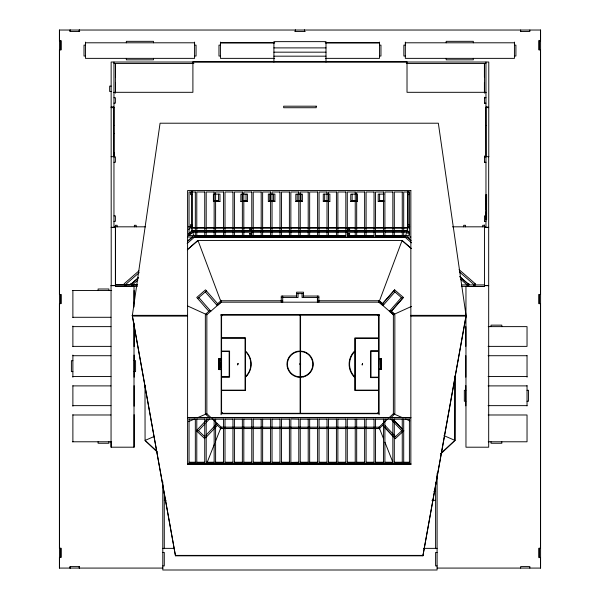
<?xml version="1.0" encoding="UTF-8"?>
<svg xmlns="http://www.w3.org/2000/svg" width="600" height="600" viewBox="0 0 600 600"><rect width="100%" height="100%" fill="white"/><g stroke="black" fill="none" stroke-linecap="round" stroke-linejoin="round"><path stroke-width="0.9" d="M113.917 156.667L113.925 133.56M113.955 125.377L113.977 107.542L111.165 107.542M298.793 419.025L298.793 462.428L290.858 462.428L290.858 419.025L298.793 419.213M220.965 314.55L220.995 315.382M221.055 413.895L221.093 414.743M379.237 314.587L379.17 315.42M379.087 413.895L379.125 414.743M221.513 369.593L218.835 369.457M381.322 358.74L378.84 358.605M378.712 358.605L378.645 369.413L381.322 369.465L381.322 358.605L378.66 358.657M132.292 315.54L175.47 555.78L422.933 555.78L466.11 315.923L438.338 123.21L160.072 123.21L132.292 315.923L187.59 315.923M380.483 367.125L380.685 367.89L380.722 366.72L380.498 367.845L380.505 367.155M234.593 231.038L406.95 231.038L408.067 226.86M187.32 249.69L197.903 240.465L402.097 240.472L379.418 300.998L382.5 303.69L394.582 289.845L403.447 297.472L391.335 311.347M207.3 462.06L214.485 443.903M215.167 442.17L220.642 428.34L216.33 424.23M407.64 229.95L407.07 230.603L409.162 232.433M407.79 230.407L406.815 231.555L405.607 236.025L403.732 236.025M382.605 303.72L394.717 289.845M394.912 291.915L382.957 305.61L379.043 302.183L221.183 302.183L206.858 314.692L205.35 314.685L205.35 413.707L206.85 413.707L211.403 417.975M401.377 297.555L389.423 311.25L393.36 314.692L394.845 314.685L394.845 413.707L393.368 413.707L388.643 418.147M403.312 297.472L391.237 311.31L394.485 314.145L411.54 306.39M394.185 414.57L393.375 413.7L393.368 314.685L394.14 313.8L390.202 310.358M468.54 284.235L467.97 284.888L468.998 283.785M206.04 414.57L206.85 413.7L206.85 314.685L206.077 313.8M205.17 421.38L196.373 430.755L204.825 438.69M205.92 420.585L207.142 419.28M198.45 430.748L205.178 423.577M206.235 422.452L209.46 419.01M205.928 435.315L217.147 423.36M205.808 437.647L217.433 425.257M220.373 428.018L221.183 427.155L317.392 427.155M220.26 428.745L220.642 428.34L232.785 428.34M387.51 419.197L379.043 427.155L319.26 427.155M375.705 428.34L379.44 428.34L383.888 424.23L383.077 423.36M390.817 417.728L394.485 414.217L403.013 417.908M394.418 437.647L402.217 430.327M395.257 438.69L403.853 430.755M440.662 453.795L454.928 440.415L455.01 376.103L454.928 440.415L440.745 453.81M221.183 300.623L221.183 302.183L217.26 305.61L205.312 291.915M138.938 270.877L124.132 283.793L125.108 284.91L125.108 286.395M125.108 284.91L139.208 272.618M188.572 229.567L191.392 227.108M138.525 277.59L130.14 284.91L115.462 284.91L137.445 284.933M188.843 233.678L192.337 230.625L191.767 229.972M138.435 277.77L131.407 283.89L132.3 284.91L137.917 280.013M189.015 233.655L191.828 231.202L192.72 232.222L260.955 232.252M188.37 235.26L191.183 232.808M188.505 235.905L192.72 232.222L192.765 230.782L260.955 230.782M187.59 241.147L192.48 236.888M188.115 240.772L192.33 237.09M187.155 243.472L194.145 237.382L405.45 237.353M187.403 249.705L197.985 240.472L220.673 300.998L216.48 304.71M197.708 298.545L206.445 290.925M210.022 310.358L205.597 314.145L187.695 306M154.447 436.365L145.072 440.423L157.215 451.882M188.55 421.597L194.513 419.018M197.07 417.908L205.597 414.217L209.4 417.728M486.015 156.667L485.963 125.49M79.688 31.477L70.065 31.508L70.065 30.03M294.892 31.477L305.19 31.477M520.395 31.477L529.852 31.508L529.852 30.03M540.592 40.68L539.025 40.68L539.025 49.883L540.592 49.883M325.215 42.795L379.478 42.795L325.605 42.795M85.485 42.795L194.58 42.795M405.338 42.795L514.433 42.795M85.485 45.127L84.008 45.127L84.008 56.04L85.485 56.04M194.58 45.127L196.058 45.127L196.058 56.032L194.58 56.032M220.44 45.127L218.97 45.127L218.97 56.04L220.44 56.04M379.478 45.127L380.955 45.127L380.955 56.04L379.478 56.04M405.338 45.127L403.86 45.127L403.86 56.04L405.338 56.04M514.433 45.127L515.91 45.127L515.91 56.032L514.433 56.032M273.915 47.895L325.995 47.895M273.915 52.17L325.995 52.17M273.915 56.175L325.995 56.175M274.665 58.365L220.433 58.365L220.44 42.09M325.418 58.365L379.478 58.365L379.478 42.09M113.955 63.488L193.882 63.502M406.312 63.488L485.963 63.488M111.15 86.108L109.665 86.108L109.665 91.485L111.15 91.485M113.955 92.31L192.9 92.31L192.9 61.733L407.018 61.733L407.018 92.31L485.963 92.31M113.955 92.64L115.387 92.64M484.537 92.64L485.97 92.64M113.955 97.725L115.387 97.725L115.387 103.148L113.955 103.148M484.493 97.725L485.97 97.725M484.493 103.148L485.97 103.148M111.142 106.89L113.895 106.89M486.022 106.89L488.775 106.89L488.775 62.025L111.142 62.025L111.165 156.773M488.768 107.655L485.947 107.542L488.768 107.542L488.768 156.773M111.165 107.655L113.977 107.655M114.555 156.667L111.165 156.667L111.225 285.525L115.387 285.525L115.387 226.958M485.34 156.667L488.768 156.667M113.955 156.855L115.387 156.855L115.387 162.278L113.955 162.278M484.493 156.855L485.97 156.855M484.493 162.278L485.97 162.278M192.053 192.353L190.553 192.353L190.567 194.61L192.053 194.61M407.835 192.353L409.327 192.353L409.327 194.61L407.835 194.61M383.97 194.115L378.218 194.167L378.218 201.442L379.612 201.442L379.612 194.167M485.947 197.67L486.63 197.67M214.785 200.76L218.565 200.76M243.015 200.76L246.038 200.76M269.73 200.76L273.51 200.76M297.202 200.76L300.983 200.76M324.675 200.76L326.94 200.76M352.147 200.76L355.17 200.76M379.612 200.76L383.392 200.76M215.032 200.805L218.317 200.805M243.322 200.805L246.615 200.805M269.978 200.805L274.087 200.805M296.625 200.805L301.553 200.805M324.097 200.805L327.382 200.805M351.57 200.805L355.68 200.805M379.86 200.805L383.97 200.805M485.947 200.933L486.63 200.933M213.39 201.42L219.96 201.42M240.862 201.42L247.433 201.42M268.335 201.42L274.905 201.42M295.808 201.42L302.377 201.42M323.28 201.42L329.85 201.42M350.752 201.42L357.322 201.42M378.218 201.42L383.97 201.42M214.785 201.442L213.39 201.442L213.39 194.115L219.96 194.167L219.96 201.442L218.565 201.442L218.565 194.167M355.928 201.442L357.322 201.442L357.322 194.115L350.752 194.167L350.752 201.442L352.147 201.442L352.147 194.167M485.947 203.978L486.63 203.978M486.63 210.353L485.947 210.353L485.947 194.572L486.63 194.572L486.63 219.833L485.947 219.833L485.947 211.44M485.947 213.36L486.63 213.36M485.947 213.517L486.63 213.517M113.955 215.873L115.387 215.873L115.387 221.347L113.955 221.347M485.97 215.873L484.493 215.873L484.515 221.542M485.947 216.847L486.63 216.847M484.493 221.347L485.97 221.347M192.053 224.565L190.553 224.565L190.567 226.822M407.835 224.565L409.327 224.565L409.312 226.822M484.507 225.292L482.707 225.292L482.722 226.822M145.545 226.822L113.955 226.822L113.955 62.025M188.347 226.822L192.09 226.822L192.09 225.3M407.827 226.822L409.71 226.822M452.482 226.822L485.97 226.822L485.963 62.025M111.225 227.325L115.387 227.325M484.507 227.325L488.678 227.325M111.225 227.438L115.387 227.438M484.507 227.438L488.678 227.438M204.48 227.708L191.363 227.708L191.363 226.245M206.355 227.708L383.483 227.708M385.357 227.708L407.85 227.708L407.835 191.535M289.192 228.083L192.038 228.083L192.038 191.333M291.06 228.083L407.827 228.083L407.827 191.333M262.822 230.782L383.317 230.782M385.185 230.782L402 230.782M403.868 230.782L406.665 230.782L406.665 232.252L409.493 234.645M191.325 226.86L192.442 231.038L204.623 231.038M206.498 231.038L232.725 231.038M262.822 232.252L383.317 232.252M385.185 232.252L402 232.252M403.868 232.252L406.665 232.252L407.572 231.18L409.68 233.017M249.645 233.542L251.108 233.542L251.108 234.683L249.645 234.675L249.645 233.542L251.108 233.542M348.157 233.542L349.62 233.542L349.62 234.683L348.157 234.675L348.157 233.542L349.62 233.55M194.138 235.882L345.608 235.882M347.483 235.882L373.657 235.882M375.532 235.882L405.45 235.882M345.623 236.025L193.778 236.025L192.593 231.577L191.618 230.43M347.498 236.025L373.74 236.025M375.615 236.025L401.857 236.025M187.59 237.007L410.85 237.007M137.498 284.91L131.438 284.91L130.868 284.257M461.595 284.91L484.507 284.91L484.507 286.38L461.347 286.38M484.507 285.525L488.678 285.525M111.052 285.66L115.462 285.66M484.507 285.66L488.678 285.66M115.462 286.395L137.445 286.395M134.01 286.53L115.462 286.53L115.462 226.958M465.96 286.522L484.507 286.522L484.537 225M72.323 290.483L111.698 290.483M296.603 293.618L303.502 293.618M540.592 294.45L539.025 294.45L539.025 303.653L540.592 303.653M296.603 296.048L281.265 296.048L281.265 302.183M302.947 296.048L318.862 296.048L318.862 302.183M281.265 297.495L298.058 297.495L298.058 293.618M318.862 297.495L302.048 297.495L302.048 293.618M281.265 300.75L220.575 300.75L220.575 300.218M318.862 300.75L379.507 300.75M281.265 300.998L282.712 300.998M317.407 300.998L318.862 300.998M187.59 315.353L132.292 315.353L175.47 555.78M410.85 315.353L466.11 315.353L422.933 555.592L175.47 555.592M132.292 315.735L187.59 315.735M410.85 315.735L466.11 315.735M410.85 315.923L466.11 315.923M72.885 317.288L110.91 317.288M72.885 326.625L110.91 326.625M488.213 326.625L527.033 326.625L527.033 346.38L488.077 346.38M72.885 346.38L110.91 346.38M72.885 355.718L110.91 355.718M488.077 355.718L527.033 355.718M218.835 358.86L221.505 358.808M72.885 360.66L71.4 360.66L71.4 371.603L72.885 371.603M134.1 360.66L135.585 360.66L135.585 371.603L134.1 371.603M378.66 369.39L381.322 369.33M72.885 376.553L110.91 376.553M488.077 376.553L527.033 376.553M72.885 385.89L110.91 385.89M488.077 385.89L527.033 385.89M465.817 390.3L464.332 390.3L464.332 401.243L465.817 401.243M527.033 390.3L528.51 390.3L528.51 401.243L527.033 401.243M72.885 405.645L110.91 405.645M488.077 405.645L527.033 405.645M72.885 414.982L110.91 414.982M488.168 414.982L527.033 414.982L527.033 441.78L488.257 441.78M187.59 417.592L410.85 417.592M187.59 417.78L410.85 417.78M189.045 419.213L195.33 419.213M196.785 419.213L204.735 419.213M206.197 419.213L214.147 419.213M215.603 419.213L223.553 419.213M225.007 419.213L232.958 419.213M234.413 419.213L242.362 419.213M243.817 419.213L251.775 419.213M253.23 419.213L261.18 419.213M262.635 419.213L270.585 419.213M272.04 419.213L279.99 419.213M281.445 419.213L289.388 419.213M300.248 419.213L308.205 419.213M309.66 419.213L317.61 419.213M319.065 419.213L327.015 419.213M328.47 419.213L336.42 419.213M337.875 419.213L345.825 419.213M347.28 419.213L355.23 419.213M356.685 419.213L364.635 419.213M366.09 419.213L374.04 419.213M375.495 419.213L383.445 419.213M384.9 419.213L392.85 419.213M394.305 419.213L402.255 419.213M403.71 419.213L409.395 419.213M234.653 428.34L373.837 428.34M317.392 428.588L221.183 428.588L221.183 427.155L212.355 418.868M319.26 428.588L379.043 428.588L379.043 427.155L379.853 428.018M72.323 441.78L111.66 441.78M111.052 285.525L111.052 447.202L134.1 447.195L134.1 414.645M189.045 462.248L195.33 462.248M196.785 462.248L204.735 462.248M206.197 462.248L214.147 462.248M215.603 462.248L223.553 462.248M225.007 462.248L232.958 462.248M234.413 462.248L242.362 462.248M243.817 462.248L251.775 462.248M253.23 462.248L261.18 462.248M262.635 462.248L270.585 462.248M272.04 462.248L279.99 462.248M281.445 462.248L289.388 462.248M298.793 462.248L290.843 462.428M300.248 462.248L308.205 462.248M309.66 462.248L317.61 462.248M319.065 462.248L327.015 462.248M328.47 462.248L336.42 462.248M337.875 462.248L345.825 462.248M347.28 462.248L355.23 462.248M356.685 462.248L364.635 462.248M366.09 462.248L374.04 462.248M375.495 462.248L383.445 462.248M384.9 462.248L392.85 462.248M394.305 462.248L402.255 462.248M403.71 462.248L409.395 462.248M187.59 463.86L410.85 463.86M187.59 464.055L410.85 464.055M187.59 464.243L410.85 464.243M433.77 491.325L435.615 491.325M164.28 500.332L166.132 500.332M431.933 500.332L435.615 500.332M540.592 548.227L539.025 548.227L539.025 557.423L540.592 557.423M162.795 548.362L173.917 548.362M423.45 548.362L437.1 548.362M162.795 552.42L164.28 552.42L164.28 565.942L162.795 565.942M437.1 552.42L435.615 552.42L435.615 565.942L437.1 565.942M175.47 555.398L422.933 555.398M162.96 568.08L59.407 568.08L59.407 557.423L60.975 557.423L60.975 548.227L59.407 548.227L59.407 303.653L60.975 303.653L60.975 294.45L59.407 294.45L59.407 49.883L60.975 49.883L60.975 40.68L59.407 40.68L59.407 30.03L540.592 30.03L540.592 568.08L437.123 568.08M405.57 419.018L409.83 420.862M443.933 435.623L455.01 440.423M191.722 230.34L193.118 231.007M459.053 269.625L475.275 283.77L474.3 284.888L459.487 271.972M408.015 227.077L409.425 228.308M459.562 276.51L467.993 283.868L467.1 284.888L460.778 279.368M406.92 236.858L411.112 240.51M407.07 237.067L410.588 240.127M405.263 237.353L411.548 242.835M402.097 240.472L411.27 248.475M402.015 240.465L411.188 248.46M393.368 314.685L379.043 302.183L379.043 300.75L379.043 302.183L379.822 301.29L383.737 304.71M460.178 276.952L469.26 284.888M393.78 290.925L402.51 298.545M197.347 429.713L205.155 437.04M156.623 451.26L145.072 440.423L144.99 385.418M393.69 419.933L402.263 429.067M393.653 420.037L401.827 428.745M390.757 419.01L401.775 430.748M385.118 425.535L395.513 436.62M384.63 427.215L395.393 438.69M382.688 425.295L383.94 426.63M385.2 427.972L393.375 436.68M379.44 428.903L379.44 428.34L379.822 428.745M220.403 301.29L221.183 302.183M217.62 303.72L205.507 289.845L196.77 297.472L208.882 311.347M198.847 297.555L210.803 311.25M130.41 283.808L131.37 284.91M379.44 428.34L383.543 438.713M384.915 442.17L392.783 462.06M485.947 107.542L485.97 125.377M540.502 30.03L540.502 40.68M540.502 49.883L540.502 294.45M540.502 303.653L540.502 548.227M540.502 557.423L540.502 568.08M539.115 40.335L539.115 49.883M539.115 294.368L539.115 303.735M539.115 548.227L539.115 557.768M529.852 568.102L529.852 566.595L520.65 566.595L520.65 568.102M527.033 355.627L527.033 377.19M527.033 385.575L527.033 405.915M520.65 30.03L520.65 31.508M514.433 42.09L514.433 58.365L405.338 58.365L405.338 42.09M501.825 326.625L501.825 325.14L491.018 325.14L491.018 326.625M501.825 441.78L501.825 443.265L491.018 443.265L491.018 441.78M488.678 156.667L488.692 447.202L465.96 447.202L465.96 286.395M484.493 63.488L484.493 92.37M484.537 97.208L484.537 103.59M484.515 155.925L484.515 162.488M484.403 63.502L484.403 77.032M484.403 82.515L484.403 93.105M475.05 283.62L475.05 284.91M474.87 284.91L474.87 286.38M473.91 284.91L473.91 286.38M473.325 42.795L473.325 41.325L446.197 41.332L446.197 42.795M473.325 58.365L473.325 59.828L446.197 59.828L446.197 58.365M468.315 284.91L468.315 286.38M468.15 284.91L468.15 286.38M467.19 284.91L467.145 286.38M465.817 326.625L465.817 346.38M465.817 355.627L465.817 377.19M465.817 385.575L465.817 405.847M465.472 226.822L465.487 225.292L463.688 225.292L463.702 226.822M437.1 473.52L437.1 570L162.795 570L162.795 481.92M435.615 482.903L435.615 548.7M422.933 555.21L422.933 555.78M409.395 419.025L409.395 462.428L403.71 462.428L403.71 419.025M406.95 230.167L406.95 231.038M406.732 230.34L406.732 231.84M402.255 419.025L402.255 462.428L394.305 462.428L394.305 419.025M392.85 419.025L392.85 462.428L384.9 462.428L384.9 419.025M383.445 419.025L383.445 462.428L375.495 462.428L375.495 419.025M381.188 358.605L381.188 369.465M380.04 369.465L379.86 358.718M379.043 359.52L379.043 314.685L221.183 314.685L221.183 413.707L379.043 413.707L379.043 368.865M374.04 419.025L374.04 462.428L366.09 462.428L366.09 419.025M364.635 419.025L364.635 462.428L356.685 462.428L356.685 419.025M355.23 419.025L355.23 462.428L347.28 462.428L347.28 419.025M345.825 419.025L345.825 462.428L337.875 462.428L337.875 419.025M336.42 419.025L336.42 462.428L328.47 462.428L328.47 419.025M328.455 194.167L328.455 201.442L329.85 201.442L329.85 194.115L323.28 194.115L323.28 201.442L324.675 201.442L324.675 194.167M327.015 419.025L327.015 462.428L319.065 462.428L319.065 419.025M325.995 62.025L325.995 41.64L273.915 41.64L273.915 62.025M317.61 419.025L317.61 462.428L309.66 462.428L309.66 419.025M317.505 297.495L317.505 302.183M317.392 296.048L317.407 302.183M308.205 419.025L308.205 462.428L300.248 462.428L300.248 419.025M304.597 30.03L304.597 31.508M304.515 30.03L304.515 31.508M303.502 297.495L303.502 292.178L296.603 292.178L296.603 297.495M300.983 194.167L300.983 201.442L302.377 201.442L302.377 194.115L295.808 194.167L295.808 201.442L297.202 201.442L297.202 194.167M295.403 30.03L295.403 31.508M295.312 30.03L295.312 31.508M289.388 419.025L289.388 462.428L281.445 462.428L281.445 419.025M282.712 296.048L282.712 302.183M279.99 419.025L279.99 462.428L272.04 462.428L272.04 419.025M273.51 194.167L273.51 201.442L274.905 201.442L274.905 194.115L268.335 194.115L268.335 201.442L269.73 201.442L269.73 194.167M270.585 419.025L270.585 462.428L262.635 462.428L262.635 419.025M261.18 419.025L261.18 462.428L253.23 462.428L253.23 419.025M251.775 419.025L251.775 462.428L243.817 462.428L243.817 419.025M246.038 194.167L246.038 201.442L247.433 201.442L247.433 194.115L240.862 194.167L240.862 201.442L242.257 201.442L242.257 194.167M242.362 419.025L242.362 462.428L234.413 462.428L234.413 419.025M232.958 419.025L232.958 462.428L225.007 462.428L225.007 419.025M223.553 419.025L223.553 462.428L215.603 462.428L215.603 419.025M220.642 428.34L220.642 428.903M220.125 358.733L220.178 369.593M218.97 358.733L218.97 369.593M214.147 419.025L214.147 462.428L206.197 462.428L206.197 419.025M204.735 419.025L204.735 462.428L196.785 462.428L196.785 419.025M195.33 419.025L195.33 462.428L189.045 462.428L189.045 419.025M194.58 42.09L194.58 58.365L85.485 58.365L85.485 42.09M192.66 230.34L192.66 231.84M192.442 230.167L192.442 231.038M191.933 191.873L191.933 226.822M164.28 492.255L164.28 548.7M153.472 42.795L153.472 41.332L126.345 41.332L126.345 42.795M153.472 58.365L153.472 59.828L126.345 59.828L126.345 58.365M136.2 226.822L136.185 225.292L134.4 225.292L134.407 226.822M134.1 290.483L134.1 303.585M134.1 326.04L134.1 346.627M134.1 355.05L134.1 377.22M134.1 385.643L134.1 406.222M134.01 286.395L134.01 307.08M134.01 322.957L134.01 447.202M132.825 284.933L132.78 286.395M131.82 284.933L131.82 286.395M131.655 284.933L131.655 286.395M126.06 284.933L126.06 286.395M117.165 226.822L117.18 225.292L115.373 225.292L115.373 226.822M115.47 63.502L115.47 77.032M115.47 82.515L115.47 93.105M115.425 63.488L115.425 92.37M113.903 125.49L113.94 133.672M113.94 152.663L113.925 155.925M111.142 441.78L111.142 447.195M108.9 290.483L108.9 289.005L98.085 289.005L98.085 290.483M108.9 441.78L108.9 443.265L98.085 443.265L98.085 441.78M79.35 30L79.35 31.477M79.35 568.08L79.35 566.625L70.065 566.595L70.065 568.08M79.26 30.03L79.26 31.508M79.26 566.595L79.26 568.08M72.885 290.483L72.885 317.618M72.885 326.04L72.885 346.627M72.885 355.05L72.885 377.22M72.885 385.643L72.885 406.222M72.885 414.645L72.885 441.78M70.148 30L70.148 31.477M70.148 566.625L70.148 568.08M60.885 40.68L60.885 49.883M60.885 294.45L60.885 303.653M60.885 548.227L60.885 557.423M59.498 30.03L59.498 568.08M219.66 360.345L219.472 361.493L219.69 360.368M219.428 365.775L219.428 365.775M219.428 363.645L219.428 363.645M380.737 364.44L380.737 364.44M380.737 362.31L380.737 362.31M219.322 363.54L219.315 364.252L219.795 364.252L219.608 363.06L219.322 363.54M219.322 365.67L219.315 366.39L219.795 366.39L219.608 365.19L219.322 365.67M380.843 364.538L380.558 365.138L380.362 363.938L380.843 364.538M380.843 362.407L380.558 363L380.362 361.808L380.843 362.407M222.195 315.082L221.663 315.743L221.58 315.082L222.195 315.082M377.955 413.22L378.645 413.31L378.645 412.643L377.955 413.22M299.827 364.058C300.472 366.067 301.395 362.64 299.827 364.058M354.825 351.465L353.498 352.92A18.12 18.12 0 0 0 353.498 375.487L354.825 376.942L354.825 351.465M246.885 375.195L245.452 376.673L245.452 351.517L246.885 353.025A17.43 17.43 0 0 1 246.885 375.195M219.795 362.483L219.315 362.97L219.315 361.545L219.795 362.483M219.795 367.455L219.315 367.942L219.315 366.525L219.795 367.455M380.843 360.248L380.362 360.743L380.843 361.673L380.843 360.248M380.843 365.22L380.362 365.715L380.843 366.645L380.843 365.22M300.142 363.638L300.112 351.48A12.712 12.712 0 0 0 287.4 364.192A12.712 12.712 0 0 0 300.112 376.905L300.112 364.748L300.57 364.748L300.57 376.845L303.405 376.478A12.712 12.712 0 0 0 303.405 351.915L300.57 351.54L300.57 363.653L300.18 363.623M303.51 376.89L300.57 377.28L300.57 413.31L377.722 413.31A0.945 0.945 0 0 1 378.645 412.403L378.645 390.555L354.825 390.555L354.825 377.61A18.57 18.57 0 0 1 354.825 350.798L354.825 337.95L378.645 337.95L378.645 315.945A0.862 0.862 0 0 1 377.752 315.082L300.57 315.082L300.57 351.105L303.51 351.495A13.148 13.148 0 0 1 303.51 376.89M274.695 42.795L220.433 42.795L274.665 42.795M316.245 106.192L283.673 106.192L283.673 107.73L316.245 107.73L316.245 106.192M410.85 190.553L187.59 190.553L187.59 464.438L410.85 464.438L410.85 190.553M195.33 191.993L189.045 191.993L189.045 235.567L195.33 235.567L195.33 191.993M204.735 191.993L196.785 191.993L196.785 235.567L204.735 235.567L204.735 191.993M214.147 191.993L206.197 191.993L206.197 235.567L214.147 235.567L214.147 191.993M223.553 191.993L215.603 191.993L215.603 235.567L223.553 235.567L223.553 191.993M232.958 191.993L225.007 191.993L225.007 235.567L232.958 235.567L232.958 191.993M242.362 191.993L234.413 191.993L234.413 235.567L242.362 235.567L242.362 191.993M251.775 191.993L243.817 191.993L243.817 235.567L251.775 235.567L251.775 191.993M261.18 191.993L253.23 191.993L253.23 235.567L261.18 235.567L261.18 191.993M270.585 191.993L262.635 191.993L262.635 235.567L270.585 235.567L270.585 191.993M279.99 191.993L272.04 191.993L272.04 235.567L279.99 235.567L279.99 191.993M289.388 191.993L281.445 191.993L281.445 235.567L289.388 235.567L289.388 191.993M298.793 191.993L290.858 191.993L290.858 235.567L298.793 235.567L298.793 191.993M308.205 191.993L300.248 191.993L300.248 235.567L308.205 235.567L308.205 191.993M317.61 191.993L309.66 191.993L309.66 235.567L317.61 235.567L317.61 191.993M327.015 191.993L319.065 191.993L319.065 235.567L327.015 235.567L327.015 191.993M336.42 191.993L328.47 191.993L328.47 235.567L336.42 235.567L336.42 191.993M345.825 191.993L337.875 191.993L337.875 235.567L345.825 235.567L345.825 191.993M355.23 191.993L347.28 191.993L347.28 235.567L355.23 235.567L355.23 191.993M364.635 191.993L356.685 191.993L356.685 235.567L364.635 235.567L364.635 191.993M374.04 191.993L366.09 191.993L366.09 235.567L374.04 235.567L374.04 191.993M383.445 191.993L375.495 191.993L375.495 235.567L383.445 235.567L383.445 191.993M392.85 191.993L384.9 191.993L384.9 235.567L392.85 235.567L392.85 191.993M402.255 191.993L394.305 191.993L394.305 235.567L402.255 235.567L402.255 191.993M409.395 191.993L403.71 191.993L403.71 235.567L409.395 235.567L409.395 191.993M251.108 228.75L249.645 228.75L249.645 229.882L251.108 229.882L251.108 228.75M349.62 228.757L348.157 228.75L348.157 229.89L349.62 229.89L349.62 228.75M300.112 315.082L222.397 315.082A0.915 0.915 0 0 1 221.58 315.938L221.58 337.785L245.452 337.785L245.452 351.045A17.753 17.753 0 0 1 245.452 377.175L245.452 390.548L221.58 390.548L221.58 412.388A0.953 0.953 0 0 1 222.495 413.31L300.112 413.31L300.112 377.34A13.148 13.148 0 0 1 286.965 364.192A13.148 13.148 0 0 1 300.112 351.045L300.112 315.082M378.645 315.082C376.845 314.55 379.155 316.845 378.645 315.082M245.048 338.19L221.58 338.19L221.58 351.053L229.583 351.053L229.583 377.16L221.58 377.16L221.58 390.143L245.048 390.143L245.048 338.19M378.645 338.377L355.252 338.377L355.252 390.127L378.645 390.127L378.645 377.61L370.553 377.61L370.553 350.798L378.645 350.798L378.645 338.377M378.645 351.248L371.002 351.248L371.002 377.153L378.645 377.153L378.645 351.248M229.17 351.465L221.58 351.465L221.58 376.748L229.17 376.748L229.17 351.465M221.407 358.733L218.835 358.733L218.835 369.593L221.445 369.593L221.407 358.733M380.843 363.24L380.362 363.645L380.843 363.24M238.042 363.405L237.72 364.837L238.042 363.405M362.55 363.405L362.168 364.89L362.55 363.405M219.795 364.553L219.315 364.957L219.795 364.553M222.263 413.31L221.58 413.31L221.58 412.635L222.263 413.31"/></g></svg>
